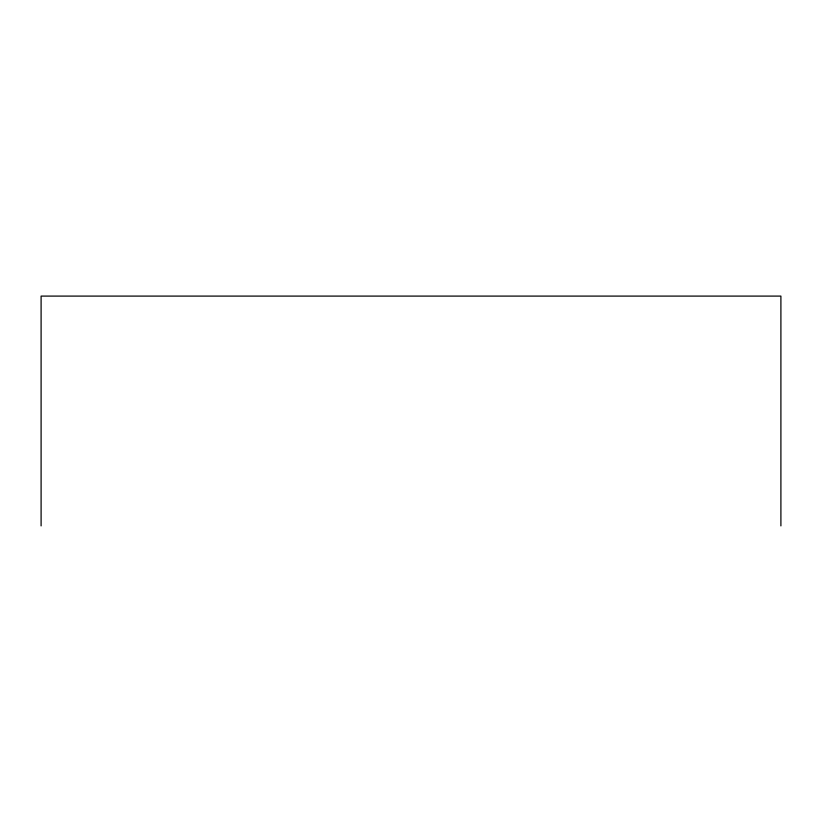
<?xml version="1.0" encoding="UTF-8"?>
<svg xmlns="http://www.w3.org/2000/svg" width="822" height="822" viewBox="0 0 822 822"><rect width="100%" height="100%" fill="white"/><g stroke="black" fill="none" stroke-linecap="round" stroke-linejoin="round"><path stroke-width="1.23" d="M780.9 525.905L780.9 296.095L41.1 296.095L41.1 525.905"/></g></svg>
